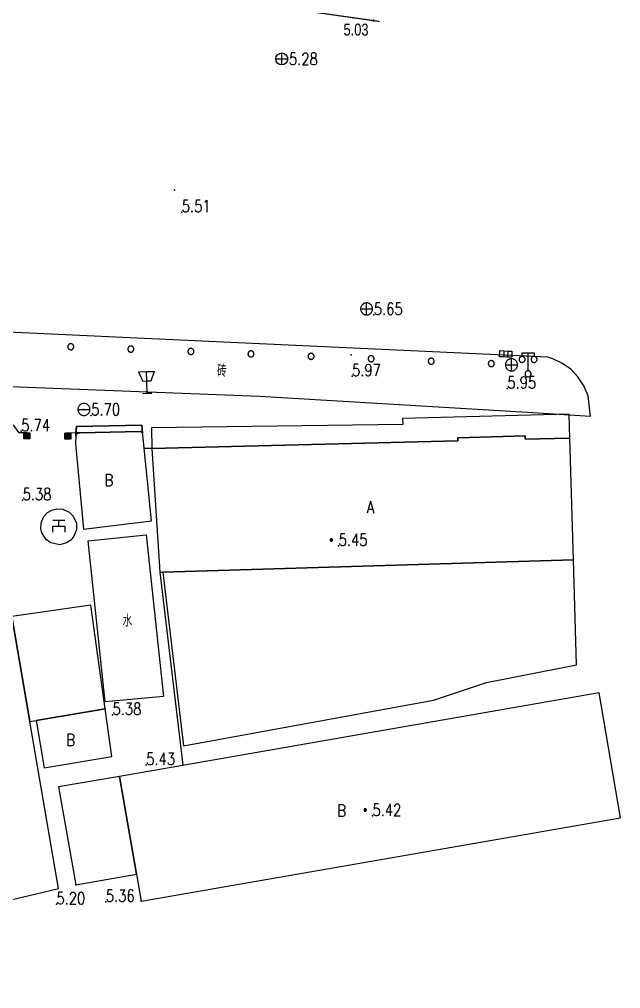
# Model space of a CAD drawing. Extents: x 500064 to 501389, y 2542464 to 2545400.
# Drawn here: x 501175 to 501225, y 2542557.4 to 2542638 of the extents above; entities that cross this region are included whole.
import ezdxf
from ezdxf.enums import TextEntityAlignment as Align

# ---------------------------------------------------------------- set-up
doc = ezdxf.new("R2010")
doc.units = 0
doc.header["$LTSCALE"] = 0.5
doc.linetypes.add('CENTER', pattern=[50.8, 31.75, -6.35, 6.35, -6.35])
doc.layers.get('0').update_dxf_attribs({"linetype": 'CONTINUOUS', "lineweight": 5})
doc.layers.add('GCD', color=8, linetype='CONTINUOUS')
doc.layers.add('地形图', color=8, linetype='CONTINUOUS')
doc.styles.add('HZ', font='romans.shx', dxfattribs={"width": 0.8, "bigfont": 'hztxt.shx'})
doc.styles.add('正等线体', font='')
doc.styles.get('正等线体').set_extended_font_data('FZZhongDengXian-Z07S')

# ---------------------------------------------------------------- blocks, each defined once
blk = doc.blocks.new('gc043')
for p, q in [((-1, 0), (1, 0)), ((0, -1), (0, 1))]:
    blk.add_line(p, q)
blk.add_circle((0, 0), 1)
blk = doc.blocks.new('GC200')
at = {"linetype": 'Continuous', "const_width": 0.2, "flags": 128}
blk.add_lwpolyline([(-0.1, 0, 1), (0.1, 0, 1)], format="xyb", close=True, dxfattribs=at)

msp = doc.modelspace()

# ---------------------------------------------------------------- linework, layer by layer
at = {"layer": '地形图', "linetype": 'Continuous', "const_width": 0.1, "elevation": 5.031, "flags": 128}
msp.add_lwpolyline([(501170.847, 2542647.756), (501170.257, 2542643.46), (501170.539, 2542643.123), (501171.247, 2542642.75), (501171.983, 2542642.563), (501204.963, 2542637.875)], dxfattribs=at)
at = {"layer": '地形图'}
for points in [[(501203.888, 2542613.463), (501203.941, 2542613.465), (501203.992, 2542613.474), (501204.043, 2542613.487), (501204.092, 2542613.506), (501204.138, 2542613.53), (501204.182, 2542613.558), (501204.223, 2542613.591), (501204.26, 2542613.628), (501204.293, 2542613.669), (501204.321, 2542613.713), (501204.345, 2542613.759), (501204.364, 2542613.808), (501204.377, 2542613.859), (501204.385, 2542613.91), (501204.388, 2542613.963), (501204.385, 2542614.015), (501204.377, 2542614.067), (501204.364, 2542614.117), (501204.345, 2542614.166), (501204.321, 2542614.213), (501204.293, 2542614.257), (501204.26, 2542614.297), (501204.223, 2542614.334), (501204.182, 2542614.367), (501204.138, 2542614.396), (501204.092, 2542614.42), (501204.043, 2542614.438), (501203.992, 2542614.452), (501203.941, 2542614.46), (501203.888, 2542614.463), (501203.836, 2542614.46), (501203.784, 2542614.452), (501203.734, 2542614.438), (501203.685, 2542614.42), (501203.638, 2542614.396), (501203.594, 2542614.367), (501203.554, 2542614.334), (501203.517, 2542614.297), (501203.484, 2542614.257), (501203.455, 2542614.213), (501203.431, 2542614.166), (501203.413, 2542614.117), (501203.399, 2542614.067), (501203.391, 2542614.015), (501203.388, 2542613.963), (501203.391, 2542613.91), (501203.399, 2542613.859), (501203.413, 2542613.808), (501203.431, 2542613.759), (501203.455, 2542613.713), (501203.484, 2542613.669), (501203.517, 2542613.628), (501203.554, 2542613.591), (501203.594, 2542613.558), (501203.638, 2542613.53), (501203.685, 2542613.506), (501203.734, 2542613.487), (501203.784, 2542613.474), (501203.836, 2542613.465), (501203.888, 2542613.463)], [(501203.888, 2542613.463), (501203.888, 2542613.963), (501203.888, 2542614.463)], [(501222.507, 2542605.014), (501222.307, 2542606.723), (501221.96, 2542607.56), (501221.461, 2542608.318), (501220.864, 2542608.936), (501220.178, 2542609.43), (501219.364, 2542609.815), (501218.961, 2542609.941), (501185.992, 2542611.474), (501174.674, 2542612), (501166.27, 2542612.391), (501145.755, 2542613.364), (501144.997, 2542613.417)], [(501203.388, 2542613.963), (501203.888, 2542613.963), (501204.388, 2542613.963)], [(501179.292, 2542610.561), (501179.307, 2542610.562), (501179.323, 2542610.564), (501179.339, 2542610.567), (501179.354, 2542610.571), (501179.369, 2542610.575), (501179.383, 2542610.581), (501179.398, 2542610.588), (501179.412, 2542610.595), (501179.425, 2542610.603), (501179.438, 2542610.613), (501179.45, 2542610.622), (501179.461, 2542610.633), (501179.472, 2542610.644), (501179.482, 2542610.656), (501179.492, 2542610.669), (501179.5, 2542610.682), (501179.508, 2542610.696), (501179.515, 2542610.71), (501179.521, 2542610.725), (501179.525, 2542610.74), (501179.53, 2542610.755), (501179.533, 2542610.77), (501179.535, 2542610.786), (501179.536, 2542610.801), (501179.536, 2542610.817), (501179.535, 2542610.833), (501179.533, 2542610.848), (501179.53, 2542610.864), (501179.527, 2542610.879), (501179.522, 2542610.894), (501179.516, 2542610.909), (501179.51, 2542610.923), (501179.502, 2542610.937), (501179.494, 2542610.95), (501179.485, 2542610.963), (501179.475, 2542610.975), (501179.464, 2542610.987), (501179.453, 2542610.997), (501179.441, 2542611.008), (501179.428, 2542611.017), (501179.415, 2542611.025), (501179.401, 2542611.033), (501179.387, 2542611.04), (501179.372, 2542611.046), (501179.358, 2542611.051), (501179.342, 2542611.055), (501179.327, 2542611.058), (501179.311, 2542611.06), (501179.296, 2542611.061), (501179.28, 2542611.061), (501179.264, 2542611.06), (501179.249, 2542611.058), (501179.233, 2542611.056), (501179.218, 2542611.052), (501179.203, 2542611.047), (501179.188, 2542611.041), (501179.174, 2542611.035), (501179.16, 2542611.027), (501179.147, 2542611.019), (501179.134, 2542611.01), (501179.122, 2542611), (501179.111, 2542610.989), (501179.1, 2542610.978), (501179.09, 2542610.966), (501179.08, 2542610.953), (501179.072, 2542610.94), (501179.064, 2542610.927), (501179.057, 2542610.912), (501179.051, 2542610.898), (501179.046, 2542610.883), (501179.042, 2542610.868), (501179.039, 2542610.852), (501179.037, 2542610.837), (501179.036, 2542610.821), (501179.036, 2542610.805), (501179.037, 2542610.79), (501179.039, 2542610.774), (501179.042, 2542610.759), (501179.045, 2542610.743), (501179.05, 2542610.728), (501179.056, 2542610.714), (501179.062, 2542610.7), (501179.07, 2542610.686), (501179.078, 2542610.672), (501179.087, 2542610.66), (501179.097, 2542610.647), (501179.108, 2542610.636), (501179.119, 2542610.625), (501179.131, 2542610.615), (501179.144, 2542610.606), (501179.157, 2542610.597), (501179.171, 2542610.589), (501179.185, 2542610.583), (501179.199, 2542610.577), (501179.214, 2542610.572), (501179.229, 2542610.568), (501179.245, 2542610.565), (501179.26, 2542610.563), (501179.276, 2542610.561), (501179.292, 2542610.561)], [(501184.288, 2542610.365), (501184.304, 2542610.366), (501184.319, 2542610.367), (501184.335, 2542610.37), (501184.35, 2542610.374), (501184.365, 2542610.379), (501184.38, 2542610.384), (501184.394, 2542610.391), (501184.408, 2542610.398), (501184.421, 2542610.407), (501184.434, 2542610.416), (501184.446, 2542610.426), (501184.457, 2542610.436), (501184.468, 2542610.448), (501184.478, 2542610.46), (501184.488, 2542610.473), (501184.496, 2542610.486), (501184.504, 2542610.499), (501184.511, 2542610.514), (501184.517, 2542610.528), (501184.522, 2542610.543), (501184.526, 2542610.558), (501184.529, 2542610.574), (501184.531, 2542610.589), (501184.532, 2542610.605), (501184.532, 2542610.621), (501184.531, 2542610.636), (501184.529, 2542610.652), (501184.527, 2542610.667), (501184.523, 2542610.683), (501184.518, 2542610.697), (501184.512, 2542610.712), (501184.506, 2542610.726), (501184.498, 2542610.74), (501184.49, 2542610.754), (501184.481, 2542610.766), (501184.471, 2542610.778), (501184.46, 2542610.79), (501184.449, 2542610.801), (501184.437, 2542610.811), (501184.424, 2542610.82), (501184.411, 2542610.829), (501184.397, 2542610.837), (501184.383, 2542610.843), (501184.369, 2542610.849), (501184.354, 2542610.854), (501184.339, 2542610.858), (501184.323, 2542610.861), (501184.308, 2542610.863), (501184.292, 2542610.864), (501184.276, 2542610.865), (501184.261, 2542610.864), (501184.245, 2542610.862), (501184.229, 2542610.859), (501184.214, 2542610.855), (501184.199, 2542610.851), (501184.185, 2542610.845), (501184.17, 2542610.838), (501184.157, 2542610.831), (501184.143, 2542610.823), (501184.13, 2542610.813), (501184.118, 2542610.803), (501184.107, 2542610.793), (501184.096, 2542610.781), (501184.086, 2542610.769), (501184.076, 2542610.757), (501184.068, 2542610.744), (501184.06, 2542610.73), (501184.053, 2542610.716), (501184.048, 2542610.701), (501184.043, 2542610.686), (501184.039, 2542610.671), (501184.035, 2542610.656), (501184.033, 2542610.64), (501184.032, 2542610.624), (501184.032, 2542610.609), (501184.033, 2542610.593), (501184.035, 2542610.578), (501184.038, 2542610.562), (501184.041, 2542610.547), (501184.046, 2542610.532), (501184.052, 2542610.517), (501184.058, 2542610.503), (501184.066, 2542610.489), (501184.074, 2542610.476), (501184.083, 2542610.463), (501184.093, 2542610.451), (501184.104, 2542610.439), (501184.115, 2542610.428), (501184.127, 2542610.418), (501184.14, 2542610.409), (501184.153, 2542610.4), (501184.167, 2542610.393), (501184.181, 2542610.386), (501184.196, 2542610.38), (501184.21, 2542610.375), (501184.226, 2542610.371), (501184.241, 2542610.368), (501184.257, 2542610.366), (501184.272, 2542610.365), (501184.288, 2542610.365)], [(501189.284, 2542610.168), (501189.3, 2542610.169), (501189.315, 2542610.17), (501189.331, 2542610.173), (501189.346, 2542610.177), (501189.361, 2542610.182), (501189.375, 2542610.187), (501189.39, 2542610.194), (501189.404, 2542610.201), (501189.417, 2542610.21), (501189.43, 2542610.219), (501189.442, 2542610.229), (501189.453, 2542610.239), (501189.464, 2542610.251), (501189.474, 2542610.263), (501189.484, 2542610.275), (501189.492, 2542610.288), (501189.5, 2542610.302), (501189.507, 2542610.316), (501189.513, 2542610.331), (501189.518, 2542610.346), (501189.522, 2542610.361), (501189.525, 2542610.376), (501189.527, 2542610.392), (501189.528, 2542610.408), (501189.528, 2542610.423), (501189.527, 2542610.439), (501189.526, 2542610.454), (501189.523, 2542610.47), (501189.519, 2542610.485), (501189.514, 2542610.5), (501189.509, 2542610.515), (501189.502, 2542610.529), (501189.495, 2542610.543), (501189.486, 2542610.556), (501189.477, 2542610.569), (501189.467, 2542610.581), (501189.457, 2542610.593), (501189.445, 2542610.604), (501189.433, 2542610.614), (501189.421, 2542610.623), (501189.407, 2542610.632), (501189.394, 2542610.639), (501189.38, 2542610.646), (501189.365, 2542610.652), (501189.35, 2542610.657), (501189.335, 2542610.661), (501189.32, 2542610.664), (501189.304, 2542610.666), (501189.288, 2542610.667), (501189.273, 2542610.668), (501189.257, 2542610.667), (501189.241, 2542610.665), (501189.226, 2542610.662), (501189.211, 2542610.658), (501189.196, 2542610.654), (501189.181, 2542610.648), (501189.167, 2542610.641), (501189.153, 2542610.634), (501189.14, 2542610.626), (501189.127, 2542610.617), (501189.115, 2542610.607), (501189.103, 2542610.596), (501189.092, 2542610.585), (501189.082, 2542610.573), (501189.073, 2542610.56), (501189.064, 2542610.547), (501189.057, 2542610.533), (501189.05, 2542610.519), (501189.044, 2542610.504), (501189.039, 2542610.49), (501189.035, 2542610.474), (501189.032, 2542610.459), (501189.03, 2542610.443), (501189.028, 2542610.428), (501189.028, 2542610.412), (501189.029, 2542610.396), (501189.031, 2542610.381), (501189.034, 2542610.365), (501189.038, 2542610.35), (501189.042, 2542610.335), (501189.048, 2542610.32), (501189.054, 2542610.306), (501189.062, 2542610.292), (501189.07, 2542610.279), (501189.079, 2542610.266), (501189.089, 2542610.254), (501189.1, 2542610.242), (501189.111, 2542610.232), (501189.123, 2542610.221), (501189.136, 2542610.212), (501189.149, 2542610.204), (501189.163, 2542610.196), (501189.177, 2542610.189), (501189.191, 2542610.183), (501189.206, 2542610.178), (501189.221, 2542610.174), (501189.237, 2542610.171), (501189.252, 2542610.169), (501189.268, 2542610.168), (501189.284, 2542610.168)], [(501194.28, 2542609.965), (501194.295, 2542609.966), (501194.311, 2542609.968), (501194.327, 2542609.971), (501194.342, 2542609.975), (501194.357, 2542609.979), (501194.371, 2542609.985), (501194.386, 2542609.991), (501194.399, 2542609.999), (501194.413, 2542610.007), (501194.426, 2542610.016), (501194.438, 2542610.026), (501194.449, 2542610.037), (501194.46, 2542610.048), (501194.47, 2542610.06), (501194.48, 2542610.073), (501194.488, 2542610.086), (501194.496, 2542610.1), (501194.503, 2542610.114), (501194.509, 2542610.128), (501194.514, 2542610.143), (501194.518, 2542610.159), (501194.521, 2542610.174), (501194.523, 2542610.189), (501194.524, 2542610.205), (501194.524, 2542610.221), (501194.523, 2542610.237), (501194.521, 2542610.252), (501194.519, 2542610.268), (501194.515, 2542610.283), (501194.51, 2542610.298), (501194.504, 2542610.312), (501194.498, 2542610.327), (501194.49, 2542610.341), (501194.482, 2542610.354), (501194.473, 2542610.367), (501194.463, 2542610.379), (501194.453, 2542610.39), (501194.441, 2542610.401), (501194.429, 2542610.411), (501194.417, 2542610.421), (501194.403, 2542610.429), (501194.39, 2542610.437), (501194.376, 2542610.444), (501194.361, 2542610.45), (501194.346, 2542610.455), (501194.331, 2542610.459), (501194.315, 2542610.462), (501194.3, 2542610.464), (501194.284, 2542610.465), (501194.269, 2542610.465), (501194.253, 2542610.464), (501194.237, 2542610.462), (501194.222, 2542610.46), (501194.207, 2542610.456), (501194.192, 2542610.451), (501194.177, 2542610.446), (501194.163, 2542610.439), (501194.149, 2542610.432), (501194.136, 2542610.423), (501194.123, 2542610.414), (501194.111, 2542610.404), (501194.099, 2542610.394), (501194.088, 2542610.382), (501194.078, 2542610.37), (501194.069, 2542610.358), (501194.06, 2542610.344), (501194.052, 2542610.331), (501194.046, 2542610.317), (501194.04, 2542610.302), (501194.035, 2542610.287), (501194.031, 2542610.272), (501194.028, 2542610.257), (501194.025, 2542610.241), (501194.024, 2542610.225), (501194.024, 2542610.21), (501194.025, 2542610.194), (501194.027, 2542610.178), (501194.03, 2542610.163), (501194.033, 2542610.148), (501194.038, 2542610.133), (501194.044, 2542610.118), (501194.05, 2542610.104), (501194.058, 2542610.09), (501194.066, 2542610.077), (501194.075, 2542610.064), (501194.085, 2542610.052), (501194.096, 2542610.04), (501194.107, 2542610.029), (501194.119, 2542610.019), (501194.132, 2542610.01), (501194.145, 2542610.001), (501194.159, 2542609.994), (501194.173, 2542609.987), (501194.187, 2542609.981), (501194.202, 2542609.976), (501194.217, 2542609.972), (501194.233, 2542609.969), (501194.248, 2542609.967), (501194.264, 2542609.965), (501194.28, 2542609.965)], [(501199.276, 2542609.763), (501199.291, 2542609.764), (501199.307, 2542609.766), (501199.322, 2542609.768), (501199.338, 2542609.772), (501199.353, 2542609.777), (501199.367, 2542609.783), (501199.382, 2542609.789), (501199.395, 2542609.797), (501199.409, 2542609.805), (501199.421, 2542609.814), (501199.434, 2542609.824), (501199.445, 2542609.834), (501199.456, 2542609.846), (501199.466, 2542609.858), (501199.476, 2542609.87), (501199.484, 2542609.884), (501199.492, 2542609.897), (501199.499, 2542609.912), (501199.505, 2542609.926), (501199.509, 2542609.941), (501199.514, 2542609.956), (501199.517, 2542609.972), (501199.519, 2542609.987), (501199.52, 2542610.003), (501199.52, 2542610.018), (501199.519, 2542610.034), (501199.517, 2542610.05), (501199.515, 2542610.065), (501199.511, 2542610.08), (501199.506, 2542610.095), (501199.5, 2542610.11), (501199.494, 2542610.124), (501199.486, 2542610.138), (501199.478, 2542610.151), (501199.469, 2542610.164), (501199.459, 2542610.176), (501199.448, 2542610.188), (501199.437, 2542610.199), (501199.425, 2542610.209), (501199.412, 2542610.218), (501199.399, 2542610.227), (501199.386, 2542610.235), (501199.371, 2542610.241), (501199.357, 2542610.247), (501199.342, 2542610.252), (501199.327, 2542610.256), (501199.311, 2542610.259), (501199.296, 2542610.262), (501199.28, 2542610.263), (501199.264, 2542610.263), (501199.249, 2542610.262), (501199.233, 2542610.26), (501199.218, 2542610.257), (501199.203, 2542610.254), (501199.188, 2542610.249), (501199.173, 2542610.243), (501199.159, 2542610.237), (501199.145, 2542610.229), (501199.131, 2542610.221), (501199.119, 2542610.212), (501199.106, 2542610.202), (501199.095, 2542610.191), (501199.084, 2542610.18), (501199.074, 2542610.168), (501199.065, 2542610.155), (501199.056, 2542610.142), (501199.048, 2542610.128), (501199.042, 2542610.114), (501199.036, 2542610.1), (501199.031, 2542610.085), (501199.027, 2542610.07), (501199.024, 2542610.054), (501199.021, 2542610.039), (501199.02, 2542610.023), (501199.02, 2542610.007), (501199.021, 2542609.992), (501199.023, 2542609.976), (501199.026, 2542609.961), (501199.029, 2542609.945), (501199.034, 2542609.93), (501199.04, 2542609.916), (501199.046, 2542609.901), (501199.054, 2542609.888), (501199.062, 2542609.874), (501199.071, 2542609.861), (501199.081, 2542609.849), (501199.092, 2542609.838), (501199.103, 2542609.827), (501199.115, 2542609.817), (501199.128, 2542609.807), (501199.141, 2542609.799), (501199.155, 2542609.791), (501199.169, 2542609.784), (501199.183, 2542609.778), (501199.198, 2542609.773), (501199.213, 2542609.769), (501199.229, 2542609.766), (501199.244, 2542609.764), (501199.26, 2542609.763), (501199.276, 2542609.763)], [(501214.954, 2542609.985), (501214.976, 2542610.485)], [(501214.976, 2542610.485), (501215.311, 2542610.47), (501215.64, 2542610.455), (501215.975, 2542610.44)], [(501215.311, 2542610.47), (501215.288, 2542609.97)], [(501215.64, 2542610.455), (501215.618, 2542609.956)], [(501215.975, 2542610.44), (501215.953, 2542609.941)], [(501216.817, 2542610.007), (501216.817, 2542610.307)], [(501216.817, 2542610.307), (501217.317, 2542610.307), (501217.817, 2542610.307)], [(501217.317, 2542608.807), (501217.317, 2542610.307)], [(501217.817, 2542610.307), (501217.817, 2542610.007)], [(501204.272, 2542609.561), (501204.287, 2542609.561), (501204.303, 2542609.563), (501204.318, 2542609.566), (501204.334, 2542609.57), (501204.349, 2542609.574), (501204.363, 2542609.58), (501204.377, 2542609.587), (501204.391, 2542609.594), (501204.405, 2542609.602), (501204.417, 2542609.612), (501204.43, 2542609.621), (501204.441, 2542609.632), (501204.452, 2542609.643), (501204.462, 2542609.655), (501204.471, 2542609.668), (501204.48, 2542609.681), (501204.488, 2542609.695), (501204.495, 2542609.709), (501204.5, 2542609.724), (501204.505, 2542609.739), (501204.509, 2542609.754), (501204.513, 2542609.769), (501204.515, 2542609.785), (501204.516, 2542609.8), (501204.516, 2542609.816), (501204.515, 2542609.832), (501204.513, 2542609.847), (501204.51, 2542609.863), (501204.507, 2542609.878), (501204.502, 2542609.893), (501204.496, 2542609.908), (501204.49, 2542609.922), (501204.482, 2542609.936), (501204.474, 2542609.949), (501204.465, 2542609.962), (501204.455, 2542609.974), (501204.444, 2542609.986), (501204.433, 2542609.997), (501204.421, 2542610.007), (501204.408, 2542610.016), (501204.395, 2542610.025), (501204.381, 2542610.032), (501204.367, 2542610.039), (501204.353, 2542610.045), (501204.338, 2542610.05), (501204.323, 2542610.054), (501204.307, 2542610.057), (501204.292, 2542610.059), (501204.276, 2542610.06), (501204.26, 2542610.06), (501204.245, 2542610.06), (501204.229, 2542610.058), (501204.214, 2542610.055), (501204.198, 2542610.051), (501204.183, 2542610.046), (501204.169, 2542610.041), (501204.155, 2542610.034), (501204.141, 2542610.027), (501204.127, 2542610.019), (501204.115, 2542610.009), (501204.102, 2542610), (501204.091, 2542609.989), (501204.08, 2542609.977), (501204.07, 2542609.965), (501204.061, 2542609.953), (501204.052, 2542609.94), (501204.044, 2542609.926), (501204.037, 2542609.912), (501204.032, 2542609.897), (501204.027, 2542609.882), (501204.023, 2542609.867), (501204.019, 2542609.852), (501204.017, 2542609.836), (501204.016, 2542609.821), (501204.016, 2542609.805), (501204.017, 2542609.789), (501204.019, 2542609.774), (501204.022, 2542609.758), (501204.025, 2542609.743), (501204.03, 2542609.728), (501204.036, 2542609.713), (501204.042, 2542609.699), (501204.05, 2542609.685), (501204.058, 2542609.672), (501204.067, 2542609.659), (501204.077, 2542609.647), (501204.088, 2542609.635), (501204.099, 2542609.624), (501204.111, 2542609.614), (501204.124, 2542609.605), (501204.137, 2542609.596), (501204.151, 2542609.589), (501204.165, 2542609.582), (501204.179, 2542609.576), (501204.194, 2542609.571), (501204.209, 2542609.567), (501204.225, 2542609.564), (501204.24, 2542609.562), (501204.256, 2542609.561), (501204.272, 2542609.561)], [(501209.268, 2542609.358), (501209.283, 2542609.359), (501209.299, 2542609.361), (501209.314, 2542609.364), (501209.33, 2542609.367), (501209.344, 2542609.372), (501209.359, 2542609.378), (501209.373, 2542609.384), (501209.387, 2542609.392), (501209.401, 2542609.4), (501209.413, 2542609.409), (501209.426, 2542609.419), (501209.437, 2542609.43), (501209.448, 2542609.441), (501209.458, 2542609.453), (501209.467, 2542609.466), (501209.476, 2542609.479), (501209.484, 2542609.493), (501209.49, 2542609.507), (501209.496, 2542609.521), (501209.501, 2542609.536), (501209.505, 2542609.551), (501209.508, 2542609.567), (501209.511, 2542609.582), (501209.512, 2542609.598), (501209.512, 2542609.614), (501209.511, 2542609.629), (501209.509, 2542609.645), (501209.506, 2542609.66), (501209.503, 2542609.676), (501209.498, 2542609.691), (501209.492, 2542609.705), (501209.486, 2542609.72), (501209.478, 2542609.733), (501209.47, 2542609.747), (501209.461, 2542609.76), (501209.451, 2542609.772), (501209.44, 2542609.783), (501209.429, 2542609.794), (501209.417, 2542609.804), (501209.404, 2542609.814), (501209.391, 2542609.822), (501209.377, 2542609.83), (501209.363, 2542609.837), (501209.349, 2542609.843), (501209.334, 2542609.848), (501209.319, 2542609.852), (501209.303, 2542609.855), (501209.288, 2542609.857), (501209.272, 2542609.858), (501209.256, 2542609.858), (501209.241, 2542609.857), (501209.225, 2542609.855), (501209.21, 2542609.853), (501209.194, 2542609.849), (501209.179, 2542609.844), (501209.165, 2542609.838), (501209.15, 2542609.832), (501209.137, 2542609.824), (501209.123, 2542609.816), (501209.11, 2542609.807), (501209.098, 2542609.797), (501209.087, 2542609.786), (501209.076, 2542609.775), (501209.066, 2542609.763), (501209.056, 2542609.751), (501209.048, 2542609.737), (501209.04, 2542609.724), (501209.033, 2542609.709), (501209.027, 2542609.695), (501209.023, 2542609.68), (501209.018, 2542609.665), (501209.015, 2542609.649), (501209.013, 2542609.634), (501209.012, 2542609.618), (501209.012, 2542609.602), (501209.013, 2542609.587), (501209.015, 2542609.571), (501209.017, 2542609.556), (501209.021, 2542609.541), (501209.026, 2542609.526), (501209.032, 2542609.511), (501209.038, 2542609.497), (501209.046, 2542609.483), (501209.054, 2542609.469), (501209.063, 2542609.457), (501209.073, 2542609.445), (501209.084, 2542609.433), (501209.095, 2542609.422), (501209.107, 2542609.412), (501209.119, 2542609.403), (501209.133, 2542609.394), (501209.146, 2542609.386), (501209.161, 2542609.38), (501209.175, 2542609.374), (501209.19, 2542609.369), (501209.205, 2542609.365), (501209.221, 2542609.362), (501209.236, 2542609.359), (501209.252, 2542609.358), (501209.268, 2542609.358)], [(501214.263, 2542609.156), (501214.279, 2542609.157), (501214.295, 2542609.158), (501214.31, 2542609.161), (501214.325, 2542609.165), (501214.34, 2542609.17), (501214.355, 2542609.175), (501214.369, 2542609.182), (501214.383, 2542609.189), (501214.396, 2542609.198), (501214.409, 2542609.207), (501214.421, 2542609.217), (501214.433, 2542609.227), (501214.444, 2542609.239), (501214.454, 2542609.251), (501214.463, 2542609.263), (501214.472, 2542609.277), (501214.48, 2542609.29), (501214.486, 2542609.304), (501214.492, 2542609.319), (501214.497, 2542609.334), (501214.501, 2542609.349), (501214.504, 2542609.364), (501214.507, 2542609.38), (501214.508, 2542609.396), (501214.508, 2542609.411), (501214.507, 2542609.427), (501214.505, 2542609.443), (501214.502, 2542609.458), (501214.499, 2542609.473), (501214.494, 2542609.488), (501214.488, 2542609.503), (501214.482, 2542609.517), (501214.474, 2542609.531), (501214.466, 2542609.544), (501214.457, 2542609.557), (501214.447, 2542609.569), (501214.436, 2542609.581), (501214.425, 2542609.592), (501214.413, 2542609.602), (501214.4, 2542609.611), (501214.387, 2542609.62), (501214.373, 2542609.627), (501214.359, 2542609.634), (501214.345, 2542609.64), (501214.33, 2542609.645), (501214.315, 2542609.649), (501214.299, 2542609.652), (501214.284, 2542609.654), (501214.268, 2542609.656), (501214.252, 2542609.656), (501214.237, 2542609.655), (501214.221, 2542609.653), (501214.206, 2542609.65), (501214.19, 2542609.646), (501214.175, 2542609.642), (501214.161, 2542609.636), (501214.146, 2542609.63), (501214.133, 2542609.622), (501214.119, 2542609.614), (501214.106, 2542609.605), (501214.094, 2542609.595), (501214.083, 2542609.584), (501214.072, 2542609.573), (501214.062, 2542609.561), (501214.052, 2542609.548), (501214.044, 2542609.535), (501214.036, 2542609.521), (501214.029, 2542609.507), (501214.023, 2542609.493), (501214.018, 2542609.478), (501214.014, 2542609.462), (501214.011, 2542609.447), (501214.009, 2542609.432), (501214.008, 2542609.416), (501214.008, 2542609.4), (501214.009, 2542609.384), (501214.011, 2542609.369), (501214.013, 2542609.353), (501214.017, 2542609.338), (501214.022, 2542609.323), (501214.027, 2542609.309), (501214.034, 2542609.294), (501214.041, 2542609.28), (501214.05, 2542609.267), (501214.059, 2542609.254), (501214.069, 2542609.242), (501214.079, 2542609.231), (501214.091, 2542609.22), (501214.103, 2542609.21), (501214.115, 2542609.2), (501214.129, 2542609.192), (501214.142, 2542609.184), (501214.156, 2542609.177), (501214.171, 2542609.171), (501214.186, 2542609.166), (501214.201, 2542609.162), (501214.217, 2542609.159), (501214.232, 2542609.157), (501214.248, 2542609.156), (501214.263, 2542609.156)], [(501215.953, 2542609.941), (501215.618, 2542609.956), (501215.288, 2542609.97), (501214.954, 2542609.985)], [(501215.938, 2542608.803), (501215.99, 2542608.806), (501216.041, 2542608.814), (501216.092, 2542608.828), (501216.141, 2542608.846), (501216.188, 2542608.87), (501216.231, 2542608.899), (501216.272, 2542608.932), (501216.309, 2542608.969), (501216.342, 2542609.009), (501216.371, 2542609.053), (501216.394, 2542609.1), (501216.413, 2542609.149), (501216.427, 2542609.199), (501216.435, 2542609.251), (501216.438, 2542609.303), (501216.435, 2542609.356), (501216.427, 2542609.407), (501216.413, 2542609.458), (501216.394, 2542609.507), (501216.371, 2542609.553), (501216.342, 2542609.597), (501216.309, 2542609.638), (501216.272, 2542609.675), (501216.231, 2542609.708), (501216.188, 2542609.736), (501216.141, 2542609.76), (501216.092, 2542609.779), (501216.041, 2542609.792), (501215.99, 2542609.801), (501215.938, 2542609.803), (501215.885, 2542609.801), (501215.834, 2542609.792), (501215.783, 2542609.779), (501215.734, 2542609.76), (501215.688, 2542609.736), (501215.644, 2542609.708), (501215.603, 2542609.675), (501215.566, 2542609.638), (501215.533, 2542609.597), (501215.504, 2542609.553), (501215.481, 2542609.507), (501215.462, 2542609.458), (501215.448, 2542609.407), (501215.44, 2542609.356), (501215.438, 2542609.303), (501215.44, 2542609.251), (501215.448, 2542609.199), (501215.462, 2542609.149), (501215.481, 2542609.1), (501215.504, 2542609.053), (501215.533, 2542609.009), (501215.566, 2542608.969), (501215.603, 2542608.932), (501215.644, 2542608.899), (501215.688, 2542608.87), (501215.734, 2542608.846), (501215.783, 2542608.828), (501215.834, 2542608.814), (501215.885, 2542608.806), (501215.938, 2542608.803)], [(501215.438, 2542609.303), (501215.938, 2542609.303), (501216.438, 2542609.303)], [(501215.938, 2542608.803), (501215.938, 2542609.303), (501215.938, 2542609.803)], [(501216.817, 2542609.507), (501216.843, 2542609.508), (501216.869, 2542609.512), (501216.894, 2542609.519), (501216.918, 2542609.528), (501216.942, 2542609.54), (501216.964, 2542609.554), (501216.984, 2542609.571), (501217.002, 2542609.589), (501217.019, 2542609.61), (501217.033, 2542609.632), (501217.045, 2542609.655), (501217.054, 2542609.679), (501217.061, 2542609.705), (501217.065, 2542609.731), (501217.067, 2542609.757), (501217.065, 2542609.783), (501217.061, 2542609.809), (501217.054, 2542609.834), (501217.045, 2542609.858), (501217.033, 2542609.882), (501217.019, 2542609.904), (501217.002, 2542609.924), (501216.984, 2542609.942), (501216.964, 2542609.959), (501216.942, 2542609.973), (501216.918, 2542609.985), (501216.894, 2542609.994), (501216.869, 2542610.001), (501216.843, 2542610.005), (501216.817, 2542610.007), (501216.791, 2542610.005), (501216.765, 2542610.001), (501216.739, 2542609.994), (501216.715, 2542609.985), (501216.692, 2542609.973), (501216.67, 2542609.959), (501216.649, 2542609.942), (501216.631, 2542609.924), (501216.614, 2542609.904), (501216.6, 2542609.882), (501216.588, 2542609.858), (501216.579, 2542609.834), (501216.572, 2542609.809), (501216.568, 2542609.783), (501216.567, 2542609.757), (501216.568, 2542609.731), (501216.572, 2542609.705), (501216.579, 2542609.679), (501216.588, 2542609.655), (501216.6, 2542609.632), (501216.614, 2542609.61), (501216.631, 2542609.589), (501216.649, 2542609.571), (501216.67, 2542609.554), (501216.692, 2542609.54), (501216.715, 2542609.528), (501216.739, 2542609.519), (501216.765, 2542609.512), (501216.791, 2542609.508), (501216.817, 2542609.507)], [(501217.817, 2542609.507), (501217.843, 2542609.508), (501217.869, 2542609.512), (501217.894, 2542609.519), (501217.918, 2542609.528), (501217.942, 2542609.54), (501217.964, 2542609.554), (501217.984, 2542609.571), (501218.002, 2542609.589), (501218.019, 2542609.61), (501218.033, 2542609.632), (501218.045, 2542609.655), (501218.054, 2542609.679), (501218.061, 2542609.705), (501218.065, 2542609.731), (501218.067, 2542609.757), (501218.065, 2542609.783), (501218.061, 2542609.809), (501218.054, 2542609.834), (501218.045, 2542609.858), (501218.033, 2542609.882), (501218.019, 2542609.904), (501218.002, 2542609.924), (501217.984, 2542609.942), (501217.964, 2542609.959), (501217.942, 2542609.973), (501217.918, 2542609.985), (501217.894, 2542609.994), (501217.869, 2542610.001), (501217.843, 2542610.005), (501217.817, 2542610.007), (501217.791, 2542610.005), (501217.765, 2542610.001), (501217.739, 2542609.994), (501217.715, 2542609.985), (501217.692, 2542609.973), (501217.67, 2542609.959), (501217.649, 2542609.942), (501217.631, 2542609.924), (501217.614, 2542609.904), (501217.6, 2542609.882), (501217.588, 2542609.858), (501217.579, 2542609.834), (501217.572, 2542609.809), (501217.568, 2542609.783), (501217.567, 2542609.757), (501217.568, 2542609.731), (501217.572, 2542609.705), (501217.579, 2542609.679), (501217.588, 2542609.655), (501217.6, 2542609.632), (501217.614, 2542609.61), (501217.631, 2542609.589), (501217.649, 2542609.571), (501217.67, 2542609.554), (501217.692, 2542609.54), (501217.715, 2542609.528), (501217.739, 2542609.519), (501217.765, 2542609.512), (501217.791, 2542609.508), (501217.817, 2542609.507)], [(501222.507, 2542605.014), (501217.264, 2542605.331), (501194.985, 2542606.68), (501169.939, 2542607.646), (501153.485, 2542608.243), (501145.89, 2542608.519), (501143.898, 2542608.581), (501141.448, 2542608.552), (501136.608, 2542607.678), (501133.469, 2542606.508), (501131.646, 2542605.662), (501130.177, 2542604.638), (501127.724, 2542602.54), (501126.184, 2542600.579), (501125.073, 2542598.82)], [(501184.933, 2542608.717), (501185.583, 2542608.738), (501186.232, 2542608.758)], [(501184.933, 2542608.717), (501185.283, 2542607.928)], [(501185.64, 2542606.939), (501185.608, 2542607.938), (501185.583, 2542608.738)], [(501186.232, 2542608.758), (501185.933, 2542607.948)], [(501217.317, 2542608.307), (501217.343, 2542608.308), (501217.369, 2542608.312), (501217.394, 2542608.319), (501217.418, 2542608.328), (501217.442, 2542608.34), (501217.464, 2542608.354), (501217.484, 2542608.371), (501217.502, 2542608.389), (501217.519, 2542608.41), (501217.533, 2542608.432), (501217.545, 2542608.455), (501217.554, 2542608.479), (501217.561, 2542608.505), (501217.565, 2542608.531), (501217.567, 2542608.557), (501217.565, 2542608.583), (501217.561, 2542608.609), (501217.554, 2542608.634), (501217.545, 2542608.658), (501217.533, 2542608.682), (501217.519, 2542608.704), (501217.502, 2542608.724), (501217.484, 2542608.742), (501217.464, 2542608.759), (501217.442, 2542608.773), (501217.418, 2542608.785), (501217.394, 2542608.794), (501217.369, 2542608.801), (501217.343, 2542608.805), (501217.317, 2542608.807), (501217.291, 2542608.805), (501217.265, 2542608.801), (501217.239, 2542608.794), (501217.215, 2542608.785), (501217.192, 2542608.773), (501217.17, 2542608.759), (501217.149, 2542608.742), (501217.131, 2542608.724), (501217.114, 2542608.704), (501217.1, 2542608.682), (501217.088, 2542608.658), (501217.079, 2542608.634), (501217.072, 2542608.609), (501217.068, 2542608.583), (501217.067, 2542608.557), (501217.068, 2542608.531), (501217.072, 2542608.505), (501217.079, 2542608.479), (501217.088, 2542608.455), (501217.1, 2542608.432), (501217.114, 2542608.41), (501217.131, 2542608.389), (501217.149, 2542608.371), (501217.17, 2542608.354), (501217.192, 2542608.34), (501217.215, 2542608.328), (501217.239, 2542608.319), (501217.265, 2542608.312), (501217.291, 2542608.308), (501217.317, 2542608.307)], [(501185.608, 2542607.938), (501185.283, 2542607.928)], [(501185.933, 2542607.948), (501185.608, 2542607.938)], [(501185.24, 2542606.926), (501185.64, 2542606.939), (501186.04, 2542606.951)], [(501180.384, 2542605.092), (501180.436, 2542605.095), (501180.488, 2542605.103), (501180.539, 2542605.117), (501180.587, 2542605.136), (501180.634, 2542605.159), (501180.678, 2542605.188), (501180.719, 2542605.221), (501180.756, 2542605.258), (501180.788, 2542605.298), (501180.817, 2542605.342), (501180.841, 2542605.389), (501180.86, 2542605.438), (501180.873, 2542605.488), (501180.881, 2542605.54), (501180.884, 2542605.592), (501180.881, 2542605.645), (501180.873, 2542605.696), (501180.86, 2542605.747), (501180.841, 2542605.796), (501180.817, 2542605.842), (501180.788, 2542605.886), (501180.756, 2542605.927), (501180.719, 2542605.964), (501180.678, 2542605.997), (501180.634, 2542606.025), (501180.587, 2542606.049), (501180.539, 2542606.068), (501180.488, 2542606.081), (501180.436, 2542606.09), (501180.384, 2542606.092), (501180.332, 2542606.09), (501180.28, 2542606.081), (501180.229, 2542606.068), (501180.181, 2542606.049), (501180.134, 2542606.025), (501180.09, 2542605.997), (501180.049, 2542605.964), (501180.012, 2542605.927), (501179.979, 2542605.886), (501179.951, 2542605.842), (501179.927, 2542605.796), (501179.908, 2542605.747), (501179.895, 2542605.696), (501179.887, 2542605.645), (501179.884, 2542605.592), (501179.887, 2542605.54), (501179.895, 2542605.488), (501179.908, 2542605.438), (501179.927, 2542605.389), (501179.951, 2542605.342), (501179.979, 2542605.298), (501180.012, 2542605.258), (501180.049, 2542605.221), (501180.09, 2542605.188), (501180.134, 2542605.159), (501180.181, 2542605.136), (501180.229, 2542605.117), (501180.28, 2542605.103), (501180.332, 2542605.095), (501180.384, 2542605.092)], [(501179.884, 2542605.592), (501180.884, 2542605.592)], [(501175.89, 2542603.628), (501175.847, 2542603.629), (501175.846, 2542603.629), (501175.797, 2542603.63), (501175.796, 2542603.63), (501175.747, 2542603.632), (501175.746, 2542603.632), (501175.697, 2542603.633), (501175.696, 2542603.633), (501175.647, 2542603.634), (501175.646, 2542603.634), (501175.597, 2542603.635), (501175.596, 2542603.636), (501175.547, 2542603.637), (501175.546, 2542603.637), (501175.497, 2542603.638), (501175.496, 2542603.638), (501175.447, 2542603.639), (501175.446, 2542603.639), (501175.397, 2542603.641), (501175.396, 2542603.641), (501174.99, 2542603.651), (501174.566, 2542604.268), (501171.123, 2542604.735)], [(501220.794, 2542603.215), (501220.725, 2542605.214), (501206.888, 2542604.853), (501206.901, 2542604.354), (501185.999, 2542604.068), (501186.029, 2542602.357)], [(501175.888, 2542603.143), (501175.838, 2542603.144), (501175.788, 2542603.145), (501175.738, 2542603.145), (501175.688, 2542603.146), (501175.638, 2542603.147), (501175.588, 2542603.148), (501175.538, 2542603.149), (501175.488, 2542603.149), (501175.438, 2542603.15), (501175.388, 2542603.151), (501175.396, 2542603.641), (501175.396, 2542603.651), (501175.446, 2542603.65), (501175.496, 2542603.649), (501175.546, 2542603.649), (501175.596, 2542603.648), (501175.646, 2542603.647), (501175.696, 2542603.646), (501175.746, 2542603.645), (501175.796, 2542603.645), (501175.846, 2542603.644), (501175.896, 2542603.643), (501175.888, 2542603.143)], [(501175.396, 2542603.651), (501175.397, 2542603.641), (501175.438, 2542603.15), (501175.446, 2542603.639), (501175.446, 2542603.65), (501175.447, 2542603.639), (501175.488, 2542603.149), (501175.496, 2542603.638), (501175.496, 2542603.649), (501175.497, 2542603.638), (501175.538, 2542603.149), (501175.546, 2542603.637), (501175.546, 2542603.649), (501175.547, 2542603.637), (501175.588, 2542603.148), (501175.596, 2542603.636), (501175.596, 2542603.648), (501175.597, 2542603.635), (501175.638, 2542603.147), (501175.646, 2542603.634), (501175.646, 2542603.647), (501175.647, 2542603.634), (501175.688, 2542603.146), (501175.696, 2542603.633), (501175.696, 2542603.646), (501175.697, 2542603.633), (501175.738, 2542603.145), (501175.746, 2542603.632), (501175.746, 2542603.645), (501175.747, 2542603.632), (501175.788, 2542603.145), (501175.796, 2542603.63), (501175.796, 2542603.645), (501175.797, 2542603.63), (501175.838, 2542603.144), (501175.846, 2542603.629), (501175.846, 2542603.644), (501175.847, 2542603.629), (501175.888, 2542603.143)], [(501180.069, 2542603.651), (501179.719, 2542603.641), (501179.284, 2542603.63), (501179.234, 2542603.629), (501179.184, 2542603.628), (501179.134, 2542603.626), (501179.085, 2542603.625), (501179.034, 2542603.623), (501178.984, 2542603.622), (501178.934, 2542603.621), (501178.884, 2542603.619), (501178.85, 2542603.618)], [(501179.696, 2542603.393), (501179.719, 2542603.641), (501179.767, 2542604.174), (501185.196, 2542604.289), (501185.246, 2542603.613)], [(501178.788, 2542603.126), (501178.784, 2542603.626), (501178.834, 2542603.626), (501178.884, 2542603.627), (501178.934, 2542603.627), (501178.984, 2542603.627), (501179.034, 2542603.628), (501179.084, 2542603.628), (501179.134, 2542603.629), (501179.184, 2542603.629), (501179.234, 2542603.629), (501179.284, 2542603.63), (501179.288, 2542603.129), (501179.238, 2542603.129), (501179.188, 2542603.129), (501179.138, 2542603.128), (501179.088, 2542603.128), (501179.038, 2542603.128), (501178.988, 2542603.127), (501178.938, 2542603.127), (501178.888, 2542603.127), (501178.838, 2542603.126), (501178.788, 2542603.126)], [(501178.784, 2542603.626), (501178.838, 2542603.126), (501178.834, 2542603.626), (501178.888, 2542603.127), (501178.884, 2542603.619), (501178.884, 2542603.627), (501178.884, 2542603.619), (501178.938, 2542603.127), (501178.934, 2542603.621), (501178.934, 2542603.627), (501178.934, 2542603.621), (501178.988, 2542603.127), (501178.984, 2542603.622), (501178.984, 2542603.627), (501178.984, 2542603.622), (501179.038, 2542603.128), (501179.034, 2542603.623), (501179.034, 2542603.628), (501179.034, 2542603.623), (501179.088, 2542603.128), (501179.085, 2542603.625), (501179.084, 2542603.628), (501179.085, 2542603.625), (501179.138, 2542603.128), (501179.134, 2542603.626), (501179.134, 2542603.629), (501179.134, 2542603.626), (501179.188, 2542603.129), (501179.184, 2542603.628), (501179.184, 2542603.629), (501179.184, 2542603.628), (501179.238, 2542603.129), (501179.234, 2542603.629), (501179.288, 2542603.129)], [(501186.029, 2542602.357), (501185.395, 2542602.342)], [(501178.37, 2542594.339), (501177.617, 2542594.493), (501177.236, 2542594.762), (501176.876, 2542595.318), (501176.794, 2542595.658), (501176.815, 2542596.146), (501177.056, 2542596.7), (501177.35, 2542597.012), (501177.7, 2542597.219), (501178.132, 2542597.329), (501178.626, 2542597.297), (501179.16, 2542597.054), (501179.498, 2542596.716), (501179.755, 2542596.126), (501179.762, 2542595.586), (501179.555, 2542595.043), (501179.291, 2542594.726), (501178.947, 2542594.492), (501178.37, 2542594.339)], [(501177.791, 2542596.378), (501178.291, 2542596.378), (501178.791, 2542596.378)], [(501177.791, 2542595.378), (501177.791, 2542595.878), (501178.291, 2542595.878), (501178.791, 2542595.878), (501178.791, 2542595.378)], [(501178.291, 2542595.878), (501178.291, 2542596.378)], [(501182.154, 2542581.28), (501180.732, 2542594.66), (501185.562, 2542595.174), (501186.991, 2542581.723), (501182.154, 2542581.28)], [(501200.963, 2542594.636), (501200.974, 2542594.636), (501200.984, 2542594.638), (501200.994, 2542594.641), (501201.004, 2542594.645), (501201.013, 2542594.649), (501201.022, 2542594.655), (501201.03, 2542594.662), (501201.038, 2542594.669), (501201.044, 2542594.677), (501201.047, 2542594.682), (501201.05, 2542594.686), (501201.055, 2542594.695), (501201.058, 2542594.705), (501201.061, 2542594.715), (501201.063, 2542594.725), (501201.063, 2542594.736), (501201.063, 2542594.746), (501201.061, 2542594.757), (501201.058, 2542594.767), (501201.055, 2542594.777), (501201.051, 2542594.783), (501201.05, 2542594.786), (501201.044, 2542594.795), (501201.038, 2542594.803), (501201.03, 2542594.81), (501201.022, 2542594.817), (501201.013, 2542594.822), (501201.012, 2542594.823), (501201.004, 2542594.827), (501200.994, 2542594.831), (501200.984, 2542594.834), (501200.974, 2542594.835), (501200.963, 2542594.836), (501200.953, 2542594.835), (501200.943, 2542594.834), (501200.932, 2542594.831), (501200.923, 2542594.827), (501200.913, 2542594.822), (501200.905, 2542594.817), (501200.896, 2542594.81), (501200.889, 2542594.803), (501200.882, 2542594.795), (501200.879, 2542594.79), (501200.877, 2542594.786), (501200.872, 2542594.777), (501200.868, 2542594.767), (501200.866, 2542594.757), (501200.864, 2542594.746), (501200.863, 2542594.736), (501200.864, 2542594.725), (501200.866, 2542594.715), (501200.868, 2542594.705), (501200.872, 2542594.695), (501200.875, 2542594.689), (501200.877, 2542594.686), (501200.882, 2542594.677), (501200.889, 2542594.669), (501200.896, 2542594.662), (501200.905, 2542594.655), (501200.913, 2542594.649), (501200.915, 2542594.649), (501200.923, 2542594.645), (501200.932, 2542594.641), (501200.943, 2542594.638), (501200.953, 2542594.636), (501200.963, 2542594.636)], [(501200.915, 2542594.649), (501201.047, 2542594.682), (501201.05, 2542594.686), (501200.877, 2542594.686), (501200.875, 2542594.689), (501201.063, 2542594.736), (501200.863, 2542594.736), (501201.051, 2542594.783), (501201.05, 2542594.786), (501200.877, 2542594.786), (501200.879, 2542594.79), (501201.012, 2542594.823)], [(501186.69, 2542592.056), (501188.609, 2542575.984)], [(501203.775, 2542572.165), (501203.785, 2542572.166), (501203.796, 2542572.167), (501203.806, 2542572.17), (501203.816, 2542572.174), (501203.825, 2542572.178), (501203.834, 2542572.184), (501203.842, 2542572.191), (501203.849, 2542572.198), (501203.856, 2542572.206), (501203.859, 2542572.211), (501203.862, 2542572.215), (501203.866, 2542572.224), (501203.87, 2542572.234), (501203.873, 2542572.244), (501203.874, 2542572.255), (501203.875, 2542572.265), (501203.874, 2542572.275), (501203.873, 2542572.286), (501203.87, 2542572.296), (501203.866, 2542572.306), (501203.863, 2542572.312), (501203.862, 2542572.315), (501203.856, 2542572.324), (501203.849, 2542572.332), (501203.842, 2542572.339), (501203.834, 2542572.346), (501203.825, 2542572.352), (501203.824, 2542572.352), (501203.816, 2542572.356), (501203.806, 2542572.36), (501203.796, 2542572.363), (501203.785, 2542572.364), (501203.775, 2542572.365), (501203.765, 2542572.364), (501203.754, 2542572.363), (501203.744, 2542572.36), (501203.734, 2542572.356), (501203.725, 2542572.352), (501203.716, 2542572.346), (501203.708, 2542572.339), (501203.701, 2542572.332), (501203.694, 2542572.324), (501203.691, 2542572.319), (501203.688, 2542572.315), (501203.684, 2542572.306), (501203.68, 2542572.296), (501203.677, 2542572.286), (501203.675, 2542572.275), (501203.675, 2542572.265), (501203.675, 2542572.255), (501203.677, 2542572.244), (501203.68, 2542572.234), (501203.684, 2542572.224), (501203.687, 2542572.218), (501203.688, 2542572.215), (501203.694, 2542572.206), (501203.701, 2542572.198), (501203.708, 2542572.191), (501203.716, 2542572.184), (501203.725, 2542572.178), (501203.726, 2542572.178), (501203.734, 2542572.174), (501203.744, 2542572.17), (501203.754, 2542572.167), (501203.765, 2542572.166), (501203.775, 2542572.165)], [(501203.726, 2542572.178), (501203.859, 2542572.211), (501203.862, 2542572.215), (501203.688, 2542572.215), (501203.687, 2542572.218), (501203.875, 2542572.265), (501203.675, 2542572.265), (501203.863, 2542572.312), (501203.862, 2542572.315), (501203.688, 2542572.315), (501203.691, 2542572.319), (501203.824, 2542572.352)]]:
    msp.add_lwpolyline(points, dxfattribs=at)
for points in [[(501186.029, 2542602.357), (501211.48, 2542602.985), (501211.474, 2542603.241), (501217.073, 2542603.39), (501217.08, 2542603.124), (501220.794, 2542603.215), (501220.725, 2542605.214), (501206.888, 2542604.853), (501206.901, 2542604.354), (501185.999, 2542604.068)], [(501179.696, 2542603.393), (501179.686, 2542602.754), (501180.345, 2542595.638), (501186.011, 2542596.337), (501185.278, 2542603.493), (501185.246, 2542603.613), (501185.2, 2542603.677), (501185.14, 2542603.724), (501185.05, 2542603.757), (501180.069, 2542603.651), (501179.96, 2542603.634), (501179.861, 2542603.59), (501179.774, 2542603.517), (501179.731, 2542603.461)], [(501179.696, 2542603.393), (501179.731, 2542603.461), (501179.774, 2542603.517), (501179.861, 2542603.59), (501179.96, 2542603.634), (501180.069, 2542603.651), (501185.05, 2542603.757), (501185.14, 2542603.724), (501185.2, 2542603.677), (501185.246, 2542603.613), (501185.196, 2542604.289), (501179.767, 2542604.174)], [(501186.029, 2542602.357), (501186.69, 2542592.056), (501186.941, 2542592.063), (501221.099, 2542593.093), (501220.794, 2542603.215), (501217.08, 2542603.124), (501217.073, 2542603.39), (501211.474, 2542603.241), (501211.48, 2542602.985)], [(501186.941, 2542592.063), (501188.667, 2542577.609), (501209.444, 2542581.407), (501213.864, 2542582.887), (501221.334, 2542584.338), (501221.099, 2542593.093)], [(501174.388, 2542588.372), (501174.166, 2542589.665), (501140.446, 2542586.779), (501143.137, 2542557.405), (501176.419, 2542565.292), (501178.28, 2542565.733), (501175.89, 2542579.636)], [(501182.158, 2542580.68), (501180.957, 2542589.299), (501174.388, 2542588.372), (501175.89, 2542579.636), (501176.412, 2542579.722)], [(501183.335, 2542575.064), (501184.754, 2542566.924), (501185.148, 2542564.67), (501225.011, 2542571.623), (501223.22, 2542582.021)], [(501176.412, 2542579.722), (501177.071, 2542575.765), (501182.705, 2542576.704), (501182.158, 2542580.68)], [(501183.335, 2542575.064), (501178.278, 2542574.182), (501179.698, 2542566.042), (501184.754, 2542566.924)]]:
    msp.add_lwpolyline(points, close=True, dxfattribs=at)
at = {"layer": '地形图', "ltscale": 10}
for p in [(501196.831, 2542634.754), (501187.907, 2542623.841), (501203.888, 2542613.963), (501202.614, 2542610.15), (501215.938, 2542609.303), (501180.384, 2542605.592), (501182.158, 2542580.68), (501188.609, 2542575.984), (501179.698, 2542566.042), (501185.148, 2542564.67)]:
    msp.add_point(p, dxfattribs=at)
at = {"layer": '地形图', "linetype": 'CENTER'}
for p in [(501188.516, 2542622.015, 5.51), (501204.488, 2542613.467, 5.65), (501202.675, 2542608.373, 5.97), (501215.591, 2542607.331, 5.95), (501180.984, 2542605.097, 5.7), (501175.166, 2542603.773, 5.74), (501175.285, 2542598.043, 5.38), (501201.563, 2542594.24, 5.45), (501182.758, 2542580.184, 5.38), (501185.56, 2542576.018, 5.43), (501204.375, 2542571.769, 5.42), (501178.093, 2542564.419, 5.2), (501182.203, 2542564.63, 5.36)]:
    msp.add_point(p, dxfattribs=at)

# ---------------------------------------------------------------- block references
at = {"layer": '地形图', "linetype": 'Continuous'}
ref = msp.add_blockref('GC200', (501204.468, 2542637.945, 5.031), dxfattribs=dict(at, xscale=0.5, yscale=0.5, zscale=0.5))
ref.add_attrib('height', '5.03', dxfattribs={"layer": 'GCD', "linetype": 'Continuous', "height": 1, "style": '正等线体', "width": 0.8}).set_placement((501201.968, 2542637.195, 5.03), align=Align.MIDDLE_LEFT)
at = {"layer": '地形图', "linetype": 'Continuous', "xscale": 0.5, "yscale": 0.5}
msp.add_blockref('gc043', (501196.831, 2542634.754), dxfattribs=at)

# ---------------------------------------------------------------- texts
at = {"layer": '地形图', "ltscale": 10, "style": 'HZ', "width": 0.8}
for s, p in [('5.28', (501197.431, 2542634.258)), ('5.51', (501188.516, 2542622.015)), ('5.65', (501204.488, 2542613.467)), ('砖', (501191.452, 2542608.307)), ('5.97', (501202.675, 2542608.373)), ('5.95', (501215.591, 2542607.331)), ('5.70', (501180.984, 2542605.097)), ('5.74', (501175.166, 2542603.773)), ('B', (501182.105, 2542599.205)), ('5.38', (501175.285, 2542598.043)), ('A', (501203.894, 2542596.962)), ('5.45', (501201.563, 2542594.24)), ('水', (501183.595, 2542587.527)), ('5.38', (501182.758, 2542580.184)), ('B', (501178.919, 2542577.599)), ('5.43', (501185.56, 2542576.018)), ('B', (501201.455, 2542571.715)), ('5.42', (501204.375, 2542571.769)), ('5.20', (501178.093, 2542564.419)), ('5.36', (501182.203, 2542564.63))]:
    msp.add_text(s, height=1, dxfattribs=at).set_placement(p)

doc.saveas('drawing.dxf')
